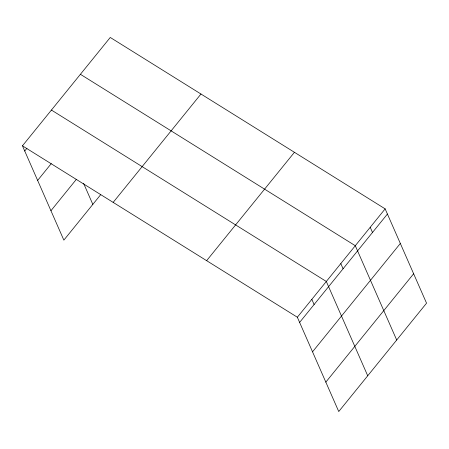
<?xml version="1.0" encoding="UTF-8"?>
<svg xmlns="http://www.w3.org/2000/svg" width="449" height="449" viewBox="0 0 449 449"><rect width="100%" height="100%" fill="white"/><g stroke="black" fill="none" stroke-linecap="round" stroke-linejoin="round"><path stroke-width="0.67" d="M22.45 145.824L110.258 37.458L385.147 208.864L426.55 303.176L338.742 411.542L297.345 317.23L22.45 145.824L63.853 240.136L100.728 194.625M24.723 151.004L26.918 148.293M37.637 180.419L51.248 163.621M50.939 210.721L76.403 179.297M113.165 202.387L200.972 94.021M206.63 260.667L294.432 152.301M297.345 317.23L385.147 208.864M299.618 322.41L387.425 214.044M312.526 351.825L400.334 243.459M325.834 382.127L413.636 273.767M80.405 74.298L355.294 245.71L396.697 340.022M51.427 110.061L326.316 281.467L367.72 375.785M370.223 227.284L372.496 232.464M340.808 263.585L343.081 268.771M311.831 299.348L314.104 304.529M83.565 183.276L92.825 204.374"/></g></svg>
